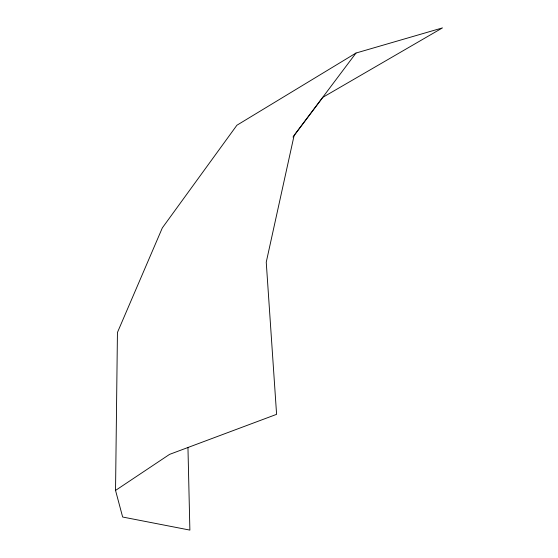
<?xml version="1.0" encoding="UTF-8"?>
<svg xmlns="http://www.w3.org/2000/svg" width="558" height="558" viewBox="0 0 558 558"><rect width="100%" height="100%" fill="white"/><g stroke="black" fill="none" stroke-linecap="round" stroke-linejoin="round"><path stroke-width="0.84" d="M187.955 447.439L189.88 530.1L122.648 517.022L115.541 490.426L117.438 332.477L162.322 227.908L236.892 125.243L356.011 53.038L442.459 27.9L322.824 97.336L292.999 137.052M356.011 53.038L294.143 135.322L266.243 262.183L276.594 414.343L169.576 454.372L115.541 490.426"/></g></svg>
